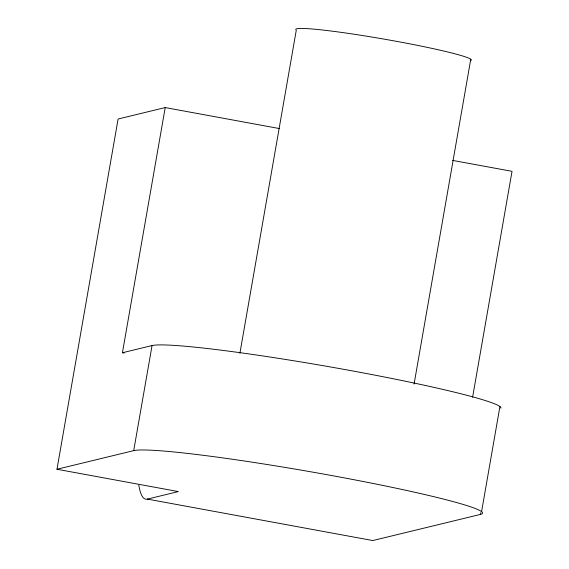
<?xml version="1.0" encoding="UTF-8"?>
<svg xmlns="http://www.w3.org/2000/svg" width="569" height="569" viewBox="0 0 569 569"><rect width="100%" height="100%" fill="white"/><g stroke="black" fill="none" stroke-linecap="round" stroke-linejoin="round"><path stroke-width="0.85" d="M138.8 485.122A178.125 25.356 -79.6 0 0 147.371 499.098L178.353 491.58L56.971 469.261L118.103 119.006L165.216 107.569L279.656 128.608M124.17 353.065L122.427 352.744L165.216 107.569M56.971 469.261L133.708 450.634L152.051 345.554A178.125 11.188 9.9 0 1 340.987 368.833A178.125 11.188 9.9 0 1 500.898 408.193M239.905 353.257L296.293 30.143A89.063 5.59 9.9 0 1 385.562 39.375A89.063 5.59 9.9 0 1 470.236 60.634M414.068 384.111L470.762 59.247M472.604 397.247L512.029 171.333L452.625 160.408M147.371 499.098L372.802 540.55L480.528 514.397L480.826 512.648M481.587 511.623L499.923 406.543M122.427 352.744L152.051 345.554M133.708 450.634A178.125 11.188 9.9 0 1 334.046 475.976A178.125 11.188 9.9 0 1 480.528 514.397"/></g></svg>
